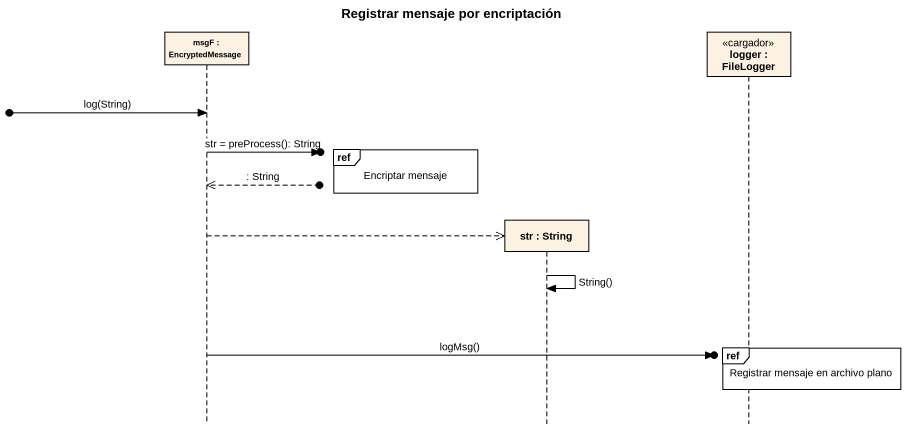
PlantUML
@startuml
title Registrar mensaje por encriptación
hide footbox
participant "msgF : EncryptedMessage" as msgF
participant "str : String" as str
participant "logger : FileLogger" as logger <<cargador>>

[o-> msgF : log(String)
ref over str : Encriptar mensaje
msgF ->o] : str = preProcess(): String
msgF <<--o] : : String
msgF -->> str **
str -> str : String()
ref over logger : Registrar mensaje en archivo plano
msgF ->o] : logMsg()
@enduml
